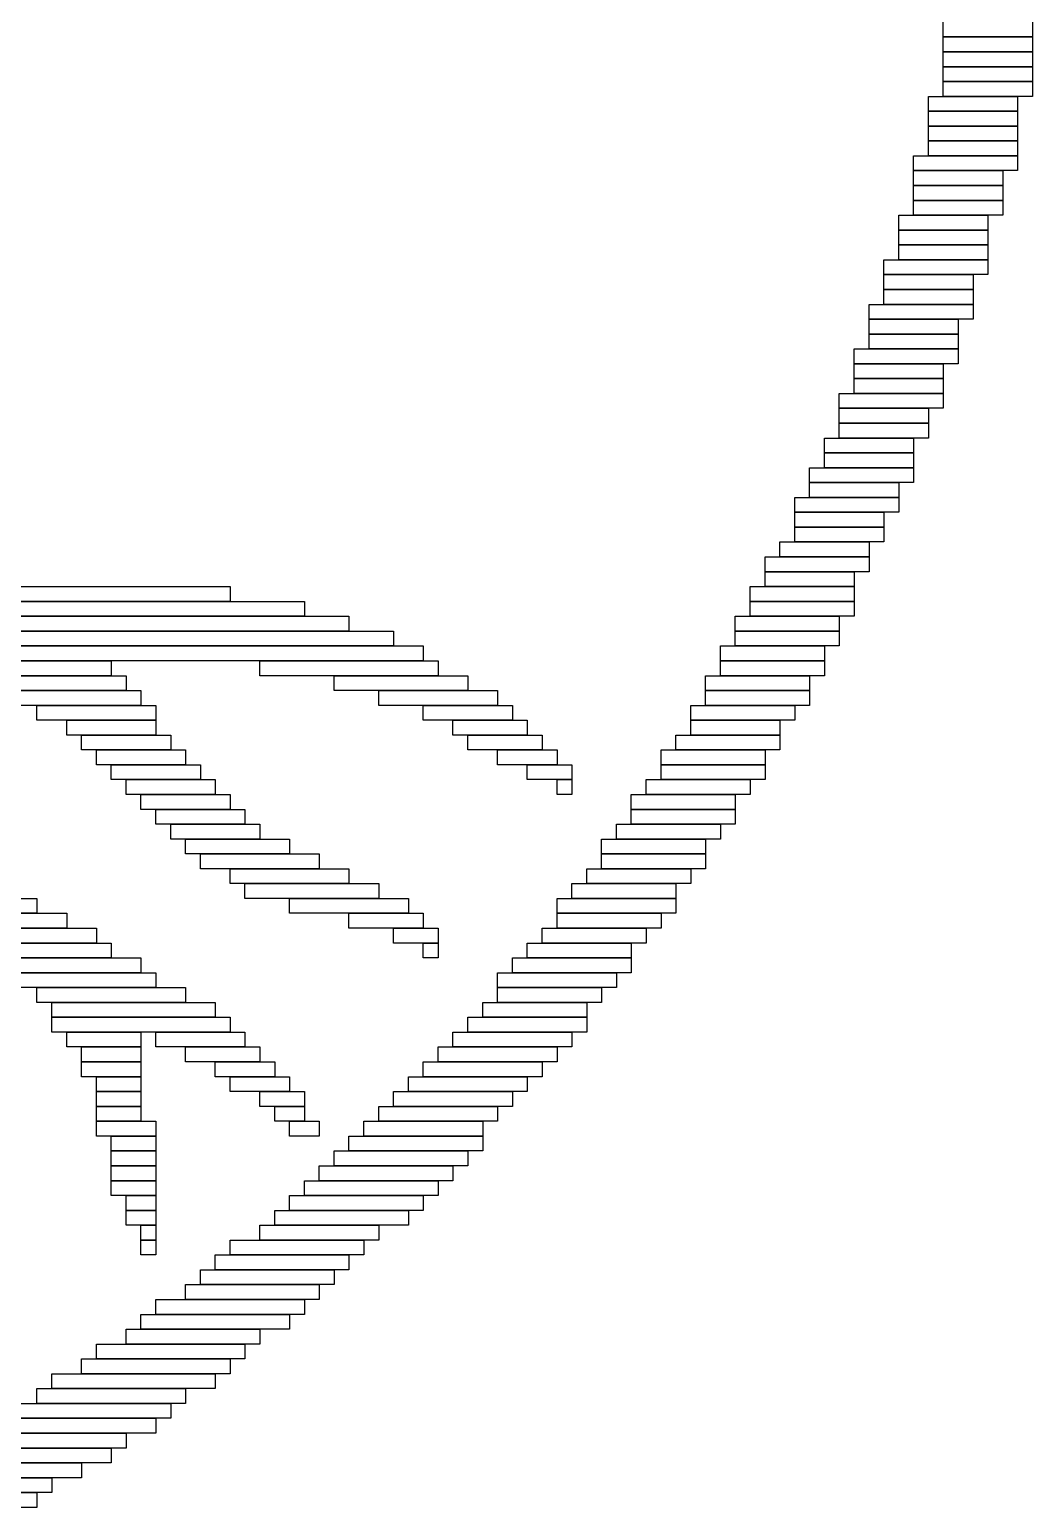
# Model space of a CAD drawing. Extents: x 28 to 995, y 169 to 891.
# Drawn here: x 584.5 to 652, y 192 to 291.5 of the extents above; entities that cross this region are included whole.
import ezdxf

# ---------------------------------------------------------------- set-up
doc = ezdxf.new("R2010")
doc.units = 0

msp = doc.modelspace()

# ---------------------------------------------------------------- linework, layer by layer
for p, q in [((646, 291), (646, 292)), ((652, 292), (652, 291)), ((652, 291), (646, 291)), ((646, 291), (652, 291)), ((646, 290), (646, 291)), ((652, 291), (652, 290)), ((652, 290), (646, 290)), ((646, 290), (652, 290)), ((646, 289), (646, 290)), ((652, 290), (652, 289)), ((652, 289), (646, 289)), ((646, 289), (652, 289)), ((646, 288), (646, 289)), ((652, 289), (652, 288)), ((652, 288), (646, 288)), ((646, 288), (652, 288)), ((646, 287), (646, 288)), ((652, 288), (652, 287)), ((645, 287), (651, 287)), ((645, 286), (645, 287)), ((652, 287), (646, 287)), ((651, 287), (651, 286)), ((651, 286), (645, 286)), ((645, 286), (651, 286)), ((645, 285), (645, 286)), ((651, 286), (651, 285)), ((651, 285), (645, 285)), ((645, 285), (651, 285)), ((645, 284), (645, 285)), ((651, 285), (651, 284)), ((651, 284), (645, 284)), ((645, 284), (651, 284)), ((645, 283), (645, 284)), ((651, 284), (651, 283)), ((644, 283), (651, 283)), ((644, 282), (644, 283)), ((651, 283), (645, 283)), ((651, 283), (651, 282)), ((651, 282), (644, 282)), ((644, 282), (650, 282)), ((644, 281), (644, 282)), ((650, 282), (650, 281)), ((650, 281), (644, 281)), ((644, 281), (650, 281)), ((644, 280), (644, 281)), ((650, 281), (650, 280)), ((650, 280), (644, 280)), ((644, 280), (650, 280)), ((644, 279), (644, 280)), ((650, 280), (650, 279)), ((643, 279), (649, 279)), ((643, 278), (643, 279)), ((650, 279), (644, 279)), ((649, 279), (649, 278)), ((649, 278), (643, 278)), ((643, 278), (649, 278)), ((643, 277), (643, 278)), ((649, 278), (649, 277)), ((649, 277), (643, 277)), ((643, 277), (649, 277)), ((643, 276), (643, 277)), ((649, 277), (649, 276)), ((642, 276), (649, 276)), ((642, 275), (642, 276)), ((649, 276), (643, 276)), ((649, 276), (649, 275)), ((649, 275), (642, 275)), ((642, 275), (648, 275)), ((642, 274), (642, 275)), ((648, 275), (648, 274)), ((648, 274), (642, 274)), ((642, 274), (648, 274)), ((642, 273), (642, 274)), ((648, 274), (648, 273)), ((641, 273), (648, 273)), ((641, 272), (641, 273)), ((648, 273), (642, 273)), ((648, 273), (648, 272)), ((648, 272), (641, 272)), ((641, 272), (647, 272)), ((641, 271), (641, 272)), ((647, 272), (647, 271)), ((647, 271), (641, 271)), ((641, 271), (647, 271)), ((641, 270), (641, 271)), ((647, 271), (647, 270)), ((640, 270), (647, 270)), ((640, 269), (640, 270)), ((647, 270), (641, 270)), ((647, 270), (647, 269)), ((647, 269), (640, 269)), ((640, 269), (646, 269)), ((640, 268), (640, 269)), ((646, 269), (646, 268)), ((646, 268), (640, 268)), ((640, 268), (646, 268)), ((640, 267), (640, 268)), ((646, 268), (646, 267)), ((639, 267), (646, 267)), ((639, 266), (639, 267)), ((646, 267), (640, 267)), ((646, 267), (646, 266)), ((646, 266), (639, 266)), ((639, 266), (645, 266)), ((639, 265), (639, 266)), ((645, 266), (645, 265)), ((645, 265), (639, 265)), ((639, 265), (645, 265)), ((639, 264), (639, 265)), ((645, 265), (645, 264)), ((638, 264), (644, 264)), ((638, 263), (638, 264)), ((645, 264), (639, 264)), ((644, 264), (644, 263)), ((644, 263), (638, 263)), ((638, 263), (644, 263)), ((638, 262), (638, 263)), ((644, 263), (644, 262)), ((637, 262), (644, 262)), ((637, 261), (637, 262)), ((644, 262), (638, 262)), ((644, 262), (644, 261)), ((644, 261), (637, 261)), ((637, 261), (643, 261)), ((637, 260), (637, 261)), ((643, 261), (643, 260)), ((636, 260), (643, 260)), ((636, 259), (636, 260)), ((643, 260), (637, 260)), ((643, 260), (643, 259)), ((643, 259), (636, 259)), ((636, 259), (642, 259)), ((636, 258), (636, 259)), ((642, 259), (642, 258)), ((642, 258), (636, 258)), ((636, 258), (642, 258)), ((636, 257), (636, 258)), ((642, 258), (642, 257)), ((635, 257), (641, 257)), ((635, 256), (635, 257)), ((642, 257), (636, 257)), ((641, 257), (641, 256)), ((634, 256), (641, 256)), ((634, 255), (634, 256)), ((641, 256), (635, 256)), ((641, 256), (641, 255)), ((641, 255), (634, 255)), ((634, 255), (640, 255)), ((634, 254), (634, 255)), ((640, 255), (640, 254)), ((532, 254), (598, 254)), ((598, 254), (598, 253)), ((633, 254), (640, 254)), ((633, 253), (633, 254)), ((640, 254), (634, 254)), ((640, 254), (640, 253)), ((598, 253), (532, 253)), ((533, 253), (603, 253)), ((603, 253), (603, 252)), ((640, 253), (633, 253)), ((633, 253), (640, 253)), ((633, 252), (633, 253)), ((640, 253), (640, 252)), ((603, 252), (533, 252)), ((535, 252), (606, 252)), ((606, 252), (606, 251)), ((632, 252), (639, 252)), ((632, 251), (632, 252)), ((640, 252), (633, 252)), ((639, 252), (639, 251)), ((606, 251), (535, 251)), ((537, 251), (609, 251)), ((609, 251), (609, 250)), ((639, 251), (632, 251)), ((632, 251), (639, 251)), ((632, 250), (632, 251)), ((639, 251), (639, 250)), ((609, 250), (537, 250)), ((540, 250), (611, 250)), ((611, 250), (611, 249)), ((631, 250), (638, 250)), ((631, 249), (631, 250)), ((639, 250), (632, 250)), ((638, 250), (638, 249)), ((611, 249), (540, 249)), ((578, 249), (590, 249)), ((590, 249), (590, 248)), ((600, 249), (612, 249)), ((600, 248), (600, 249)), ((612, 249), (612, 248)), ((638, 249), (631, 249)), ((631, 249), (638, 249)), ((631, 248), (631, 249)), ((638, 249), (638, 248)), ((590, 248), (578, 248)), ((581, 248), (591, 248)), ((591, 248), (591, 247)), ((612, 248), (600, 248)), ((605, 248), (614, 248)), ((605, 247), (605, 248)), ((614, 248), (614, 247)), ((630, 248), (637, 248)), ((630, 247), (630, 248)), ((638, 248), (631, 248)), ((637, 248), (637, 247)), ((591, 247), (581, 247)), ((583, 247), (592, 247)), ((592, 247), (592, 246)), ((614, 247), (605, 247)), ((608, 247), (616, 247)), ((608, 246), (608, 247)), ((616, 247), (616, 246)), ((637, 247), (630, 247)), ((630, 247), (637, 247)), ((630, 246), (630, 247)), ((637, 247), (637, 246)), ((592, 246), (583, 246)), ((585, 246), (593, 246)), ((585, 245), (585, 246)), ((593, 246), (593, 245)), ((616, 246), (608, 246)), ((611, 246), (617, 246)), ((611, 245), (611, 246)), ((617, 246), (617, 245)), ((629, 246), (636, 246)), ((629, 245), (629, 246)), ((637, 246), (630, 246)), ((636, 246), (636, 245)), ((593, 245), (585, 245)), ((587, 245), (593, 245)), ((587, 244), (587, 245)), ((593, 245), (593, 244)), ((617, 245), (611, 245)), ((613, 245), (618, 245)), ((613, 244), (613, 245)), ((618, 245), (618, 244)), ((636, 245), (629, 245)), ((629, 245), (635, 245)), ((629, 244), (629, 245)), ((635, 245), (635, 244)), ((593, 244), (587, 244)), ((588, 244), (594, 244)), ((588, 243), (588, 244)), ((594, 244), (594, 243)), ((618, 244), (613, 244)), ((614, 244), (619, 244)), ((614, 243), (614, 244)), ((619, 244), (619, 243)), ((628, 244), (635, 244)), ((628, 243), (628, 244)), ((635, 244), (629, 244)), ((635, 244), (635, 243)), ((594, 243), (588, 243)), ((589, 243), (595, 243)), ((589, 242), (589, 243)), ((595, 243), (595, 242)), ((619, 243), (614, 243)), ((616, 243), (620, 243)), ((616, 242), (616, 243)), ((620, 243), (620, 242)), ((627, 243), (634, 243)), ((627, 242), (627, 243)), ((635, 243), (628, 243)), ((634, 243), (634, 242)), ((595, 242), (589, 242)), ((590, 242), (596, 242)), ((590, 241), (590, 242)), ((596, 242), (596, 241)), ((620, 242), (616, 242)), ((618, 242), (621, 242)), ((618, 241), (618, 242)), ((621, 242), (621, 241)), ((634, 242), (627, 242)), ((627, 242), (634, 242)), ((627, 241), (627, 242)), ((634, 242), (634, 241)), ((596, 241), (590, 241)), ((591, 241), (597, 241)), ((591, 240), (591, 241)), ((597, 241), (597, 240)), ((621, 241), (618, 241)), ((620, 241), (621, 241)), ((620, 240), (620, 241)), ((621, 241), (621, 240)), ((626, 241), (633, 241)), ((626, 240), (626, 241)), ((634, 241), (627, 241)), ((633, 241), (633, 240)), ((597, 240), (591, 240)), ((592, 240), (598, 240)), ((592, 239), (592, 240)), ((598, 240), (598, 239)), ((621, 240), (620, 240)), ((625, 240), (632, 240)), ((625, 239), (625, 240)), ((633, 240), (626, 240)), ((632, 240), (632, 239)), ((598, 239), (592, 239)), ((593, 239), (599, 239)), ((593, 238), (593, 239)), ((599, 239), (599, 238)), ((632, 239), (625, 239)), ((625, 239), (632, 239)), ((625, 238), (625, 239)), ((632, 239), (632, 238)), ((599, 238), (593, 238)), ((594, 238), (600, 238)), ((594, 237), (594, 238)), ((600, 238), (600, 237)), ((624, 238), (631, 238)), ((624, 237), (624, 238)), ((632, 238), (625, 238)), ((631, 238), (631, 237)), ((600, 237), (594, 237)), ((595, 237), (602, 237)), ((595, 236), (595, 237)), ((602, 237), (602, 236)), ((623, 237), (630, 237)), ((623, 236), (623, 237)), ((631, 237), (624, 237)), ((630, 237), (630, 236)), ((602, 236), (595, 236)), ((596, 236), (604, 236)), ((596, 235), (596, 236)), ((604, 236), (604, 235)), ((630, 236), (623, 236)), ((623, 236), (630, 236)), ((623, 235), (623, 236)), ((630, 236), (630, 235)), ((604, 235), (596, 235)), ((598, 235), (606, 235)), ((598, 234), (598, 235)), ((606, 235), (606, 234)), ((622, 235), (629, 235)), ((622, 234), (622, 235)), ((630, 235), (623, 235)), ((629, 235), (629, 234)), ((606, 234), (598, 234)), ((599, 234), (608, 234)), ((599, 233), (599, 234)), ((608, 234), (608, 233)), ((621, 234), (628, 234)), ((621, 233), (621, 234)), ((629, 234), (622, 234)), ((628, 234), (628, 233)), ((564, 233), (585, 233)), ((585, 233), (585, 232)), ((608, 233), (599, 233)), ((602, 233), (610, 233)), ((602, 232), (602, 233)), ((610, 233), (610, 232)), ((620, 233), (628, 233)), ((620, 232), (620, 233)), ((628, 233), (621, 233)), ((628, 233), (628, 232)), ((585, 232), (564, 232)), ((564, 232), (587, 232)), ((587, 232), (587, 231)), ((610, 232), (602, 232)), ((606, 232), (611, 232)), ((606, 231), (606, 232)), ((611, 232), (611, 231)), ((628, 232), (620, 232)), ((620, 232), (627, 232)), ((620, 231), (620, 232)), ((627, 232), (627, 231)), ((587, 231), (564, 231)), ((565, 231), (589, 231)), ((589, 231), (589, 230)), ((611, 231), (606, 231)), ((609, 231), (612, 231)), ((609, 230), (609, 231)), ((612, 231), (612, 230)), ((619, 231), (626, 231)), ((619, 230), (619, 231)), ((627, 231), (620, 231)), ((626, 231), (626, 230)), ((589, 230), (565, 230)), ((577, 230), (590, 230)), ((590, 230), (590, 229)), ((612, 230), (609, 230)), ((611, 230), (612, 230)), ((611, 229), (611, 230)), ((612, 230), (612, 229)), ((618, 230), (625, 230)), ((618, 229), (618, 230)), ((626, 230), (619, 230)), ((625, 230), (625, 229)), ((590, 229), (577, 229)), ((582, 229), (592, 229)), ((592, 229), (592, 228)), ((612, 229), (611, 229)), ((617, 229), (625, 229)), ((617, 228), (617, 229)), ((625, 229), (618, 229)), ((625, 229), (625, 228)), ((592, 228), (582, 228)), ((583, 228), (593, 228)), ((593, 228), (593, 227)), ((616, 228), (624, 228)), ((616, 227), (616, 228)), ((625, 228), (617, 228)), ((624, 228), (624, 227)), ((593, 227), (583, 227)), ((585, 227), (595, 227)), ((585, 226), (585, 227)), ((595, 227), (595, 226)), ((624, 227), (616, 227)), ((616, 227), (623, 227)), ((616, 226), (616, 227)), ((623, 227), (623, 226)), ((595, 226), (585, 226)), ((586, 226), (597, 226)), ((586, 225), (586, 226)), ((597, 226), (597, 225)), ((615, 226), (622, 226)), ((615, 225), (615, 226)), ((623, 226), (616, 226)), ((622, 226), (622, 225)), ((597, 225), (586, 225)), ((586, 225), (598, 225)), ((586, 224), (586, 225)), ((598, 225), (598, 224)), ((614, 225), (622, 225)), ((614, 224), (614, 225)), ((622, 225), (615, 225)), ((622, 225), (622, 224)), ((598, 224), (586, 224)), ((587, 224), (592, 224)), ((587, 223), (587, 224)), ((592, 224), (592, 223)), ((593, 224), (599, 224)), ((593, 223), (593, 224)), ((599, 224), (599, 223)), ((613, 224), (621, 224)), ((613, 223), (613, 224)), ((622, 224), (614, 224)), ((621, 224), (621, 223)), ((592, 223), (587, 223)), ((588, 223), (592, 223)), ((588, 222), (588, 223)), ((592, 223), (592, 222)), ((599, 223), (593, 223)), ((595, 223), (600, 223)), ((595, 222), (595, 223)), ((600, 223), (600, 222)), ((612, 223), (620, 223)), ((612, 222), (612, 223)), ((621, 223), (613, 223)), ((620, 223), (620, 222)), ((592, 222), (588, 222)), ((588, 222), (592, 222)), ((588, 221), (588, 222)), ((592, 222), (592, 221)), ((600, 222), (595, 222)), ((597, 222), (601, 222)), ((597, 221), (597, 222)), ((601, 222), (601, 221)), ((611, 222), (619, 222)), ((611, 221), (611, 222)), ((620, 222), (612, 222)), ((619, 222), (619, 221)), ((592, 221), (588, 221)), ((589, 221), (592, 221)), ((589, 220), (589, 221)), ((592, 221), (592, 220)), ((601, 221), (597, 221)), ((598, 221), (602, 221)), ((598, 220), (598, 221)), ((602, 221), (602, 220)), ((610, 221), (618, 221)), ((610, 220), (610, 221)), ((619, 221), (611, 221)), ((618, 221), (618, 220)), ((592, 220), (589, 220)), ((589, 220), (592, 220)), ((589, 219), (589, 220)), ((592, 220), (592, 219)), ((602, 220), (598, 220)), ((600, 220), (603, 220)), ((600, 219), (600, 220)), ((603, 220), (603, 219)), ((609, 220), (617, 220)), ((609, 219), (609, 220)), ((618, 220), (610, 220)), ((617, 220), (617, 219)), ((592, 219), (589, 219)), ((589, 219), (592, 219)), ((589, 218), (589, 219)), ((592, 219), (592, 218)), ((603, 219), (600, 219)), ((601, 219), (603, 219)), ((601, 218), (601, 219)), ((603, 219), (603, 218)), ((608, 219), (616, 219)), ((608, 218), (608, 219)), ((617, 219), (609, 219)), ((616, 219), (616, 218)), ((592, 218), (589, 218)), ((589, 218), (593, 218)), ((589, 217), (589, 218)), ((593, 218), (593, 217)), ((603, 218), (601, 218)), ((602, 218), (604, 218)), ((602, 217), (602, 218)), ((604, 218), (604, 217)), ((607, 218), (615, 218)), ((607, 217), (607, 218)), ((616, 218), (608, 218)), ((615, 218), (615, 217)), ((593, 217), (589, 217)), ((590, 217), (593, 217)), ((590, 216), (590, 217)), ((593, 217), (593, 216)), ((604, 217), (602, 217)), ((606, 217), (615, 217)), ((606, 216), (606, 217)), ((615, 217), (607, 217)), ((615, 217), (615, 216)), ((593, 216), (590, 216)), ((590, 216), (593, 216)), ((590, 215), (590, 216)), ((593, 216), (593, 215)), ((605, 216), (614, 216)), ((605, 215), (605, 216)), ((615, 216), (606, 216)), ((614, 216), (614, 215)), ((593, 215), (590, 215)), ((590, 215), (593, 215)), ((590, 214), (590, 215)), ((593, 215), (593, 214)), ((604, 215), (613, 215)), ((604, 214), (604, 215)), ((614, 215), (605, 215)), ((613, 215), (613, 214)), ((593, 214), (590, 214)), ((590, 214), (593, 214)), ((590, 213), (590, 214)), ((593, 214), (593, 213)), ((603, 214), (612, 214)), ((603, 213), (603, 214)), ((613, 214), (604, 214)), ((612, 214), (612, 213)), ((593, 213), (590, 213)), ((591, 213), (593, 213)), ((591, 212), (591, 213)), ((593, 213), (593, 212)), ((602, 213), (611, 213)), ((602, 212), (602, 213)), ((612, 213), (603, 213)), ((611, 213), (611, 212)), ((593, 212), (591, 212)), ((591, 212), (593, 212)), ((591, 211), (591, 212)), ((593, 212), (593, 211)), ((601, 212), (610, 212)), ((601, 211), (601, 212)), ((611, 212), (602, 212)), ((610, 212), (610, 211)), ((593, 211), (591, 211)), ((592, 211), (593, 211)), ((592, 210), (592, 211)), ((593, 211), (593, 210)), ((600, 211), (608, 211)), ((600, 210), (600, 211)), ((610, 211), (601, 211)), ((608, 211), (608, 210)), ((593, 210), (592, 210)), ((592, 210), (593, 210)), ((592, 209), (592, 210)), ((593, 210), (593, 209)), ((598, 210), (607, 210)), ((598, 209), (598, 210)), ((608, 210), (600, 210)), ((607, 210), (607, 209)), ((593, 209), (592, 209)), ((597, 209), (606, 209)), ((597, 208), (597, 209)), ((607, 209), (598, 209)), ((606, 209), (606, 208)), ((596, 208), (605, 208)), ((596, 207), (596, 208)), ((606, 208), (597, 208)), ((605, 208), (605, 207)), ((595, 207), (604, 207)), ((595, 206), (595, 207)), ((605, 207), (596, 207)), ((604, 207), (604, 206)), ((593, 206), (603, 206)), ((593, 205), (593, 206)), ((604, 206), (595, 206)), ((603, 206), (603, 205)), ((592, 205), (602, 205)), ((592, 204), (592, 205)), ((603, 205), (593, 205)), ((602, 205), (602, 204)), ((591, 204), (600, 204)), ((591, 203), (591, 204)), ((602, 204), (592, 204)), ((600, 204), (600, 203)), ((589, 203), (599, 203)), ((589, 202), (589, 203)), ((600, 203), (591, 203)), ((599, 203), (599, 202)), ((588, 202), (598, 202)), ((588, 201), (588, 202)), ((599, 202), (589, 202)), ((598, 202), (598, 201)), ((586, 201), (597, 201)), ((586, 200), (586, 201)), ((598, 201), (588, 201)), ((597, 201), (597, 200)), ((585, 200), (595, 200)), ((585, 199), (585, 200)), ((597, 200), (586, 200)), ((595, 200), (595, 199)), ((583, 199), (594, 199)), ((595, 199), (585, 199)), ((594, 199), (594, 198)), ((581, 198), (593, 198)), ((594, 198), (583, 198)), ((593, 198), (593, 197)), ((580, 197), (591, 197)), ((593, 197), (581, 197)), ((591, 197), (591, 196)), ((578, 196), (590, 196)), ((591, 196), (580, 196)), ((590, 196), (590, 195)), ((576, 195), (588, 195)), ((590, 195), (578, 195)), ((588, 195), (588, 194)), ((574, 194), (586, 194)), ((588, 194), (576, 194)), ((586, 194), (586, 193)), ((572, 193), (585, 193)), ((586, 193), (574, 193)), ((585, 193), (585, 192)), ((585, 192), (572, 192))]:
    msp.add_line(p, q)

doc.saveas('drawing.dxf')
